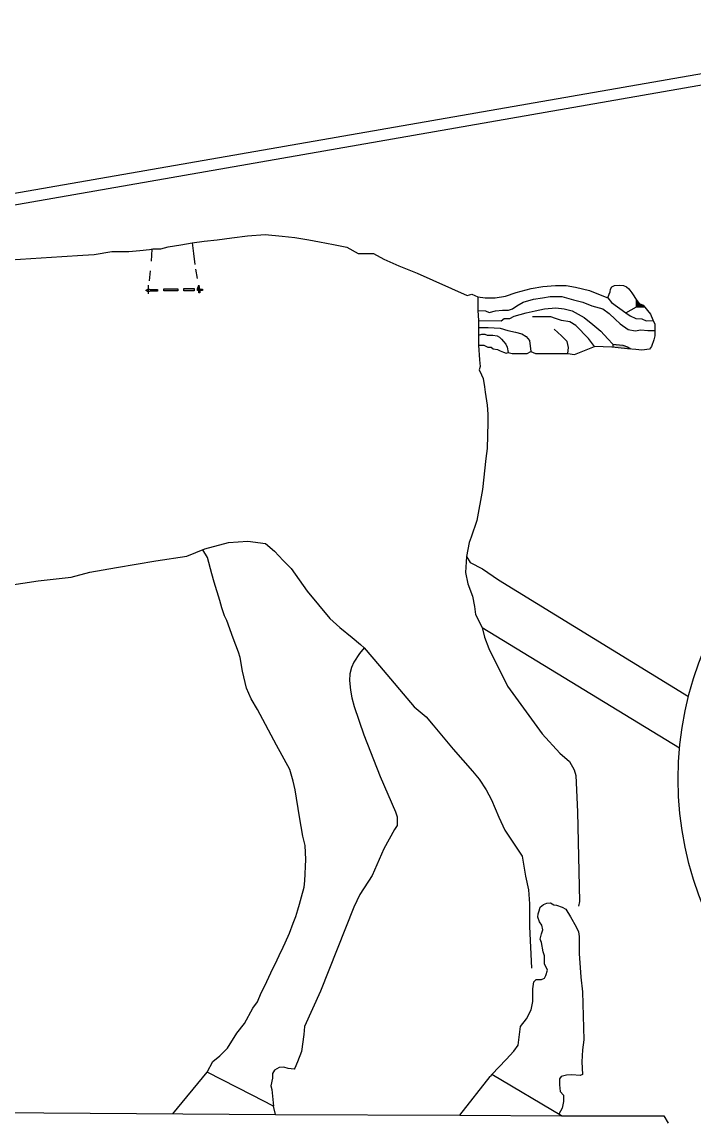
# Model space of a CAD drawing. Header units: inches. Extents: x 23.9 to 48.3, y 11.3 to 24.3.
# Drawn here: x 24.2519 to 24.4182, y 12.2679 to 12.5396 of the extents above; entities that cross this region are included whole.
import ezdxf

# ---------------------------------------------------------------- set-up
doc = ezdxf.new("R2010")
doc.units = ezdxf.units.IN
doc.header["$MEASUREMENT"] = 0
doc.layers.add('foto', color=7, linetype='Continuous')
doc.layers.add('çizgi', color=10, linetype='Continuous')
picture_1 = doc.add_image_def('image1.jpg', size_in_pixel=(1984, 2806))

msp = doc.modelspace()

# ---------------------------------------------------------------- hatches: boundary and pattern name
at = {"layer": 'çizgi'}
h = msp.add_hatch(color=256, dxfattribs=at)
h.dxf.hatch_style = 1
h.paths.add_polyline_path([(24.2966, 12.47348), (24.2958, 12.47348), (24.29565, 12.47444), (24.29531, 12.47354), (24.29531, 12.47311), (24.29569, 12.47311), (24.29569, 12.47254), (24.29595, 12.47254), (24.29595, 12.47313), (24.2966, 12.47313)])
h = msp.add_hatch(color=256, dxfattribs=at)
h.dxf.hatch_style = 1
h.paths.add_polyline_path([(24.28548, 12.47338), (24.28361, 12.47338), (24.28311, 12.4735), (24.28311, 12.47282), (24.28359, 12.47298), (24.28548, 12.47298)])
h.paths.add_polyline_path([(24.28311, 12.4735), (24.28258, 12.4731), (24.28311, 12.47282)])
h.paths.add_polyline_path([(24.29051, 12.47352), (24.28699, 12.47352), (24.28699, 12.47302), (24.29051, 12.47302)])
h.paths.add_polyline_path([(24.29451, 12.47363), (24.29195, 12.47363), (24.29195, 12.47307), (24.29451, 12.47307)])
h = msp.add_hatch(color=256, dxfattribs=at)
h.dxf.hatch_style = 1
h.paths.add_polyline_path([(24.40465, 12.46994), (24.4041, 12.47066), (24.40403, 12.47075), (24.40403, 12.47061), (24.40403, 12.4691), (24.40601, 12.4691), (24.40568, 12.4695)])
h = msp.add_hatch(color=256, dxfattribs=at)
h.dxf.hatch_style = 1
h.paths.add_polyline_path([(24.4006, 12.45959), (24.39818, 12.45985), (24.3981, 12.45909), (24.39948, 12.45892), (24.40179, 12.45873), (24.40258, 12.45866), (24.4018, 12.45915)])

# ---------------------------------------------------------------- linework, layer by layer
for p, q in [((24.19886, 12.48829), (24.45648, 12.53321)), ((24.19733, 12.48515), (24.45433, 12.53004)), ((24.29403, 12.48491), (24.29701, 12.48531)), ((24.29701, 12.48531), (24.3002, 12.48567)), ((24.3002, 12.48567), (24.30387, 12.48616)), ((24.30387, 12.48616), (24.30768, 12.48667)), ((24.30768, 12.48667), (24.31207, 12.48696)), ((24.31207, 12.48696), (24.3163, 12.48657)), ((24.3163, 12.48657), (24.31947, 12.48628)), ((24.31947, 12.48628), (24.3229, 12.48564)), ((24.3229, 12.48564), (24.32554, 12.48515)), ((24.32554, 12.48515), (24.32901, 12.4845)), ((24.26976, 12.482), (24.27413, 12.48278)), ((24.27413, 12.48278), (24.27831, 12.48278)), ((24.27831, 12.48278), (24.28107, 12.48299)), ((24.28107, 12.48299), (24.28346, 12.48324)), ((24.28346, 12.48324), (24.28431, 12.48346)), ((24.28404, 12.48339), (24.28384, 12.48039)), ((24.28431, 12.48346), (24.28623, 12.48346)), ((24.28623, 12.48346), (24.2881, 12.48397)), ((24.2881, 12.48397), (24.29119, 12.48446)), ((24.29119, 12.48446), (24.29403, 12.48491)), ((24.29403, 12.48491), (24.29439, 12.48231)), ((24.32901, 12.4845), (24.3323, 12.48389)), ((24.3323, 12.48389), (24.33508, 12.48225)), ((24.24633, 12.48057), (24.26176, 12.48155)), ((24.26176, 12.48155), (24.26694, 12.48184)), ((24.26694, 12.48184), (24.26976, 12.482)), ((24.29439, 12.48231), (24.2947, 12.4796)), ((24.33508, 12.48225), (24.33894, 12.48225)), ((24.33894, 12.48225), (24.34143, 12.48085)), ((24.34143, 12.48085), (24.34514, 12.47925)), ((24.28363, 12.478), (24.28342, 12.47556)), ((24.29488, 12.47839), (24.29527, 12.47607)), ((24.34514, 12.47925), (24.3497, 12.47743)), ((24.3497, 12.47743), (24.3621, 12.47186)), ((24.28311, 12.47445), (24.28311, 12.4723)), ((24.29531, 12.47354), (24.29565, 12.47444)), ((24.29565, 12.47444), (24.2958, 12.47348)), ((24.38081, 12.47413), (24.38391, 12.47438)), ((24.38391, 12.47438), (24.3866, 12.47438)), ((24.3866, 12.47438), (24.38891, 12.47394)), ((24.3979, 12.474), (24.39853, 12.47434)), ((24.39853, 12.47434), (24.39971, 12.47447)), ((24.39971, 12.47447), (24.40081, 12.47433)), ((24.40081, 12.47433), (24.40149, 12.47406)), ((24.28258, 12.4731), (24.28311, 12.4735)), ((24.28311, 12.47282), (24.28258, 12.4731)), ((24.28311, 12.4735), (24.28361, 12.47338)), ((24.28359, 12.47298), (24.28311, 12.47282)), ((24.28548, 12.47298), (24.28359, 12.47298)), ((24.28361, 12.47338), (24.28548, 12.47338)), ((24.28548, 12.47338), (24.28548, 12.47298)), ((24.29531, 12.47311), (24.29531, 12.47354)), ((24.29569, 12.47311), (24.29531, 12.47311)), ((24.29569, 12.47254), (24.29569, 12.47311)), ((24.29595, 12.47254), (24.29569, 12.47254)), ((24.2958, 12.47348), (24.2966, 12.47348)), ((24.2966, 12.47313), (24.29595, 12.47313)), ((24.29595, 12.47313), (24.29595, 12.47254)), ((24.2966, 12.47348), (24.2966, 12.47313)), ((24.3621, 12.47186), (24.36325, 12.47226)), ((24.36325, 12.47226), (24.36475, 12.47158)), ((24.36475, 12.47158), (24.36658, 12.47132)), ((24.36475, 12.47158), (24.36475, 12.4682)), ((24.36904, 12.47132), (24.37157, 12.47176)), ((24.37157, 12.47176), (24.37423, 12.47262)), ((24.37423, 12.47262), (24.37791, 12.47359)), ((24.37791, 12.47359), (24.38081, 12.47413)), ((24.38073, 12.47131), (24.38264, 12.47161)), ((24.38264, 12.47161), (24.38554, 12.47161)), ((24.38554, 12.47161), (24.3884, 12.47082)), ((24.38891, 12.47394), (24.39238, 12.47316)), ((24.39238, 12.47316), (24.39501, 12.47205)), ((24.39501, 12.47205), (24.39686, 12.47128)), ((24.39686, 12.47128), (24.39724, 12.47219)), ((24.39724, 12.47219), (24.39748, 12.47278)), ((24.39748, 12.47278), (24.3976, 12.47345)), ((24.3976, 12.47345), (24.3979, 12.474)), ((24.40149, 12.47406), (24.40211, 12.4735)), ((24.40211, 12.4735), (24.40287, 12.47254)), ((24.40287, 12.47254), (24.4041, 12.47066)), ((24.36658, 12.47132), (24.36904, 12.47132)), ((24.3733, 12.46862), (24.37436, 12.46931)), ((24.37436, 12.46931), (24.37594, 12.47025)), ((24.37594, 12.47025), (24.37853, 12.47096)), ((24.37853, 12.47096), (24.38073, 12.47131)), ((24.3884, 12.47082), (24.39071, 12.47027)), ((24.39071, 12.47027), (24.39296, 12.46932)), ((24.39296, 12.46932), (24.39566, 12.4686)), ((24.39686, 12.47128), (24.3978, 12.47019)), ((24.3978, 12.47019), (24.40135, 12.46761)), ((24.40135, 12.46761), (24.40403, 12.4691)), ((24.40403, 12.47061), (24.40403, 12.47075)), ((24.40403, 12.4691), (24.40403, 12.47061)), ((24.40403, 12.4691), (24.40601, 12.4691)), ((24.4041, 12.47066), (24.40465, 12.46994)), ((24.40465, 12.46994), (24.40568, 12.4695)), ((24.40568, 12.4695), (24.4075, 12.46727)), ((24.36475, 12.4682), (24.36661, 12.46809)), ((24.36661, 12.46809), (24.36751, 12.4677)), ((24.36751, 12.4677), (24.36909, 12.46811)), ((24.36909, 12.46811), (24.3708, 12.46824)), ((24.3708, 12.46824), (24.37228, 12.46824)), ((24.37228, 12.46824), (24.3733, 12.46862)), ((24.38279, 12.46665), (24.37828, 12.46665)), ((24.38394, 12.46618), (24.38279, 12.46665)), ((24.3854, 12.46568), (24.38394, 12.46618)), ((24.39566, 12.4686), (24.39727, 12.46743)), ((24.39727, 12.46743), (24.39875, 12.46603)), ((24.40135, 12.46761), (24.40239, 12.46685)), ((24.40239, 12.46685), (24.40385, 12.46622)), ((24.40385, 12.46622), (24.40534, 12.46609)), ((24.40534, 12.46609), (24.40641, 12.46565)), ((24.4075, 12.46727), (24.40807, 12.46585)), ((24.36487, 12.46573), (24.36487, 12.46398)), ((24.36487, 12.46398), (24.36732, 12.46398)), ((24.36487, 12.46398), (24.36487, 12.46207)), ((24.36732, 12.46398), (24.37022, 12.46377)), ((24.37022, 12.46377), (24.37213, 12.46324)), ((24.38546, 12.4619), (24.38359, 12.46352)), ((24.38751, 12.46535), (24.3854, 12.46568)), ((24.38896, 12.4645), (24.38751, 12.46535)), ((24.3921, 12.46126), (24.38896, 12.4645)), ((24.39875, 12.46603), (24.39997, 12.46488)), ((24.39997, 12.46488), (24.4019, 12.46349)), ((24.4019, 12.46349), (24.40369, 12.46313)), ((24.40369, 12.46313), (24.40509, 12.46341)), ((24.40509, 12.46341), (24.40684, 12.46321)), ((24.40641, 12.46565), (24.40813, 12.4657)), ((24.40807, 12.46585), (24.4085, 12.4648)), ((24.4085, 12.4648), (24.4085, 12.46324)), ((24.36487, 12.46207), (24.36569, 12.46232)), ((24.36487, 12.46207), (24.36487, 12.45959)), ((24.36569, 12.46232), (24.36646, 12.46232)), ((24.36646, 12.46232), (24.367, 12.46206)), ((24.367, 12.46206), (24.36844, 12.46206)), ((24.36844, 12.46206), (24.36949, 12.46191)), ((24.36949, 12.46191), (24.3701, 12.46154)), ((24.3701, 12.46154), (24.37062, 12.46106)), ((24.37062, 12.46106), (24.37109, 12.4605)), ((24.37213, 12.46324), (24.37407, 12.46279)), ((24.37407, 12.46279), (24.37565, 12.46242)), ((24.37565, 12.46242), (24.37665, 12.46177)), ((24.37665, 12.46177), (24.37751, 12.46076)), ((24.37751, 12.46076), (24.37786, 12.45804)), ((24.38682, 12.46049), (24.38546, 12.4619)), ((24.39364, 12.45928), (24.3921, 12.46126)), ((24.40684, 12.46321), (24.4085, 12.46324)), ((24.40829, 12.46089), (24.40774, 12.45929)), ((24.4085, 12.46193), (24.40829, 12.46089)), ((24.4085, 12.46324), (24.4085, 12.46193)), ((24.36487, 12.45959), (24.36625, 12.45959)), ((24.36487, 12.45959), (24.36517, 12.45599)), ((24.36625, 12.45959), (24.36719, 12.45911)), ((24.36719, 12.45911), (24.36806, 12.45911)), ((24.36806, 12.45911), (24.3685, 12.45873)), ((24.3685, 12.45873), (24.36957, 12.45856)), ((24.36957, 12.45856), (24.37028, 12.45816)), ((24.37028, 12.45816), (24.37108, 12.45788)), ((24.37109, 12.4605), (24.37162, 12.45986)), ((24.37162, 12.45986), (24.37201, 12.45909)), ((24.37201, 12.45909), (24.3722, 12.45775)), ((24.37697, 12.45756), (24.37786, 12.45804)), ((24.37786, 12.45804), (24.37903, 12.45757)), ((24.38718, 12.45906), (24.38682, 12.46049)), ((24.38696, 12.45757), (24.38718, 12.45906)), ((24.38864, 12.45733), (24.39364, 12.45928)), ((24.39787, 12.45911), (24.39364, 12.45928)), ((24.39948, 12.45892), (24.39787, 12.45911)), ((24.39818, 12.45985), (24.3981, 12.45909)), ((24.40179, 12.45873), (24.39948, 12.45892)), ((24.40383, 12.45856), (24.40179, 12.45873)), ((24.40535, 12.45835), (24.40383, 12.45856)), ((24.40718, 12.45862), (24.40535, 12.45835)), ((24.40774, 12.45929), (24.40718, 12.45862)), ((24.36517, 12.45599), (24.3653, 12.45433)), ((24.37108, 12.45788), (24.37174, 12.45765)), ((24.37174, 12.45765), (24.3722, 12.45775)), ((24.3722, 12.45775), (24.37326, 12.45756)), ((24.37326, 12.45756), (24.3745, 12.45756)), ((24.3745, 12.45756), (24.37567, 12.45756)), ((24.37567, 12.45756), (24.37697, 12.45756)), ((24.37903, 12.45757), (24.38183, 12.45757)), ((24.38183, 12.45757), (24.38696, 12.45757)), ((24.38696, 12.45757), (24.38864, 12.45733)), ((24.3653, 12.45433), (24.36506, 12.4535)), ((24.36506, 12.4535), (24.36562, 12.45229)), ((24.36562, 12.45229), (24.36605, 12.45134)), ((24.36605, 12.45134), (24.36635, 12.44931)), ((24.36635, 12.44931), (24.36655, 12.44798)), ((24.36655, 12.44798), (24.36707, 12.44474)), ((24.36707, 12.44474), (24.36723, 12.4425)), ((24.36723, 12.4425), (24.36723, 12.44049)), ((24.36723, 12.44049), (24.36704, 12.434)), ((24.36704, 12.434), (24.36671, 12.43154)), ((24.36671, 12.43154), (24.36591, 12.42392)), ((24.36591, 12.42392), (24.36444, 12.41623)), ((24.36444, 12.41623), (24.36304, 12.4121)), ((24.36304, 12.4121), (24.36255, 12.41074)), ((24.29269, 12.40743), (24.29718, 12.40917)), ((24.29718, 12.40917), (24.303, 12.41074)), ((24.303, 12.41074), (24.30779, 12.41114)), ((24.30779, 12.41114), (24.31216, 12.41054)), ((24.31216, 12.41054), (24.31436, 12.40865)), ((24.36255, 12.41074), (24.36196, 12.40732)), ((24.28504, 12.40625), (24.29269, 12.40743)), ((24.29782, 12.40709), (24.29669, 12.40898)), ((24.29893, 12.403), (24.29782, 12.40709)), ((24.31436, 12.40865), (24.31658, 12.40634)), ((24.31658, 12.40634), (24.31852, 12.40433)), ((24.36196, 12.40732), (24.36166, 12.40333)), ((24.36196, 12.40732), (24.36282, 12.40581)), ((24.26873, 12.40341), (24.27526, 12.40459)), ((24.27526, 12.40459), (24.28504, 12.40625)), ((24.31852, 12.40433), (24.32251, 12.39876)), ((24.36282, 12.40581), (24.36587, 12.40427)), ((24.36587, 12.40427), (24.36984, 12.40155)), ((24.24828, 12.40012), (24.25591, 12.40127)), ((24.25591, 12.40127), (24.26405, 12.4022)), ((24.26405, 12.4022), (24.26873, 12.40341)), ((24.29944, 12.40092), (24.29893, 12.403)), ((24.30091, 12.39645), (24.29944, 12.40092)), ((24.36166, 12.40333), (24.36225, 12.40058)), ((24.36984, 12.40155), (24.41684, 12.37264)), ((24.32251, 12.39876), (24.32808, 12.392)), ((24.36225, 12.40058), (24.3634, 12.39752)), ((24.30139, 12.39464), (24.30091, 12.39645)), ((24.3634, 12.39752), (24.36388, 12.39493)), ((24.30204, 12.39263), (24.30139, 12.39464)), ((24.36388, 12.39493), (24.36418, 12.39298)), ((24.36418, 12.39298), (24.36581, 12.38974)), ((24.30263, 12.39148), (24.30204, 12.39263)), ((24.30414, 12.38706), (24.30263, 12.39148)), ((24.32808, 12.392), (24.3306, 12.38973)), ((24.3306, 12.38973), (24.33361, 12.38726)), ((24.36581, 12.38974), (24.41467, 12.35995)), ((24.36581, 12.38974), (24.36637, 12.38732)), ((24.36637, 12.38732), (24.36746, 12.38457)), ((24.30546, 12.38366), (24.30414, 12.38706)), ((24.33361, 12.38726), (24.33567, 12.3855)), ((24.33657, 12.38467), (24.33543, 12.38329)), ((24.33567, 12.3855), (24.33657, 12.38467)), ((24.33657, 12.38467), (24.3404, 12.38029)), ((24.36746, 12.38457), (24.37203, 12.37526)), ((24.30594, 12.3823), (24.30546, 12.38366)), ((24.3065, 12.37895), (24.30594, 12.3823)), ((24.33543, 12.38329), (24.33401, 12.38119)), ((24.33347, 12.37988), (24.33307, 12.37831)), ((24.33401, 12.38119), (24.33347, 12.37988)), ((24.3404, 12.38029), (24.34894, 12.37015)), ((24.30751, 12.37471), (24.3065, 12.37895)), ((24.33307, 12.37831), (24.33294, 12.37659)), ((24.33294, 12.37659), (24.33318, 12.3742)), ((24.30862, 12.37205), (24.30751, 12.37471)), ((24.33318, 12.3742), (24.33352, 12.3723)), ((24.37203, 12.37526), (24.38061, 12.36341)), ((24.31017, 12.36949), (24.30862, 12.37205)), ((24.33352, 12.3723), (24.33408, 12.37023)), ((24.3149, 12.3606), (24.31017, 12.36949)), ((24.33408, 12.37023), (24.33655, 12.36317)), ((24.34894, 12.37015), (24.3519, 12.36766)), ((24.3519, 12.36766), (24.35363, 12.36557)), ((24.35363, 12.36557), (24.35859, 12.35967)), ((24.33655, 12.36317), (24.34056, 12.35285)), ((24.38061, 12.36341), (24.38506, 12.35868)), ((24.3182, 12.35461), (24.3149, 12.3606)), ((24.35859, 12.35967), (24.36337, 12.35415)), ((24.38506, 12.35868), (24.3874, 12.35657)), ((24.3874, 12.35657), (24.3886, 12.3545)), ((24.31904, 12.35173), (24.3182, 12.35461)), ((24.34056, 12.35285), (24.34434, 12.3441)), ((24.36337, 12.35415), (24.36503, 12.35223)), ((24.36503, 12.35223), (24.36677, 12.34954)), ((24.3886, 12.3545), (24.38898, 12.35313)), ((24.38898, 12.35313), (24.38936, 12.34416)), ((24.31953, 12.34955), (24.31904, 12.35173)), ((24.32056, 12.34286), (24.31953, 12.34955)), ((24.36677, 12.34954), (24.36807, 12.34706)), ((24.36807, 12.34706), (24.36994, 12.34283)), ((24.34434, 12.3441), (24.34473, 12.34287)), ((24.38936, 12.34416), (24.38992, 12.32197)), ((24.32142, 12.33807), (24.32056, 12.34286)), ((24.34473, 12.34287), (24.34473, 12.34176)), ((24.34473, 12.34176), (24.34473, 12.34075)), ((24.36994, 12.34283), (24.37137, 12.3396)), ((24.34414, 12.33979), (24.34147, 12.33499)), ((24.34473, 12.34075), (24.34414, 12.33979)), ((24.37137, 12.3396), (24.37572, 12.33319)), ((24.32198, 12.33583), (24.32142, 12.33807)), ((24.32215, 12.33237), (24.32198, 12.33583)), ((24.34147, 12.33499), (24.33856, 12.32839)), ((24.37572, 12.33319), (24.37656, 12.32821)), ((24.3219, 12.32709), (24.32215, 12.33237)), ((24.33856, 12.32839), (24.33548, 12.3237)), ((24.37656, 12.32821), (24.37729, 12.32483)), ((24.32107, 12.32312), (24.32176, 12.32547)), ((24.32176, 12.32547), (24.3219, 12.32709)), ((24.37729, 12.32483), (24.37755, 12.32134)), ((24.32058, 12.32125), (24.32107, 12.32312)), ((24.33548, 12.3237), (24.33401, 12.32055)), ((24.3197, 12.31827), (24.32017, 12.31985)), ((24.32017, 12.31985), (24.32058, 12.32125)), ((24.33401, 12.32055), (24.32991, 12.31018)), ((24.37755, 12.32134), (24.37755, 12.31576)), ((24.37967, 12.3189), (24.37993, 12.31962)), ((24.37993, 12.31962), (24.38019, 12.32053)), ((24.38019, 12.32053), (24.38098, 12.32123)), ((24.38098, 12.32123), (24.38184, 12.32155)), ((24.38184, 12.32155), (24.38274, 12.32159)), ((24.38274, 12.32159), (24.38357, 12.32112)), ((24.38357, 12.32112), (24.38421, 12.32102)), ((24.38421, 12.32102), (24.38559, 12.32051)), ((24.38559, 12.32051), (24.38647, 12.32007)), ((24.38647, 12.32007), (24.38763, 12.31813)), ((24.38992, 12.32197), (24.38963, 12.32081)), ((24.31904, 12.31662), (24.3197, 12.31827)), ((24.3796, 12.31803), (24.37967, 12.3189)), ((24.38001, 12.31695), (24.3796, 12.31803)), ((24.38058, 12.3161), (24.38001, 12.31695)), ((24.38763, 12.31813), (24.38904, 12.31569)), ((24.31703, 12.3117), (24.31813, 12.31411)), ((24.31813, 12.31411), (24.31904, 12.31662)), ((24.37755, 12.31576), (24.37797, 12.30545)), ((24.38018, 12.31265), (24.38052, 12.31393)), ((24.38052, 12.31393), (24.38078, 12.31493)), ((24.38078, 12.31493), (24.38058, 12.3161)), ((24.38904, 12.31569), (24.38968, 12.31442)), ((24.38968, 12.31442), (24.38978, 12.31326)), ((24.31653, 12.31066), (24.31703, 12.3117)), ((24.38052, 12.31182), (24.38018, 12.31265)), ((24.38086, 12.30952), (24.38052, 12.31182)), ((24.38978, 12.31326), (24.38978, 12.3091)), ((24.31458, 12.30647), (24.31554, 12.30862)), ((24.31554, 12.30862), (24.31653, 12.31066)), ((24.32991, 12.31018), (24.32578, 12.29979)), ((24.3812, 12.30849), (24.38086, 12.30952)), ((24.3812, 12.30644), (24.3812, 12.30849)), ((24.38978, 12.3091), (24.39018, 12.30322)), ((24.31398, 12.30538), (24.31458, 12.30647)), ((24.38163, 12.3057), (24.3812, 12.30644)), ((24.31198, 12.3011), (24.31398, 12.30538)), ((24.3812, 12.30301), (24.38159, 12.30367)), ((24.38159, 12.30367), (24.38193, 12.30491)), ((24.38193, 12.30491), (24.38163, 12.3057)), ((24.39018, 12.30322), (24.39059, 12.2996)), ((24.31111, 12.29938), (24.31198, 12.3011)), ((24.37833, 12.30032), (24.37861, 12.30206)), ((24.37861, 12.30206), (24.37915, 12.30261)), ((24.37915, 12.30261), (24.38047, 12.30261)), ((24.38047, 12.30261), (24.3812, 12.30301)), ((24.3102, 12.29713), (24.31111, 12.29938)), ((24.32578, 12.29979), (24.32184, 12.29102)), ((24.37833, 12.29904), (24.37833, 12.30032)), ((24.37833, 12.29718), (24.37833, 12.29904)), ((24.39059, 12.2996), (24.391, 12.28771)), ((24.30697, 12.29172), (24.30907, 12.29556)), ((24.30907, 12.29556), (24.3102, 12.29713)), ((24.37673, 12.29292), (24.37793, 12.29513)), ((24.37793, 12.29513), (24.37833, 12.29718)), ((24.37529, 12.29098), (24.37673, 12.29292)), ((24.30511, 12.28937), (24.30697, 12.29172)), ((24.32184, 12.29102), (24.32168, 12.28903)), ((24.37468, 12.28636), (24.37529, 12.29098)), ((24.30273, 12.28566), (24.30511, 12.28937)), ((24.32168, 12.28903), (24.32108, 12.2848)), ((24.391, 12.28771), (24.39066, 12.2852)), ((24.30086, 12.28375), (24.30273, 12.28566)), ((24.32108, 12.2848), (24.32012, 12.28225)), ((24.37176, 12.28285), (24.37361, 12.28489)), ((24.37361, 12.28489), (24.37468, 12.28636)), ((24.39066, 12.2852), (24.39049, 12.28226)), ((24.29777, 12.27972), (24.29917, 12.28234)), ((24.29917, 12.28234), (24.30086, 12.28375)), ((24.32012, 12.28225), (24.3194, 12.28072)), ((24.36816, 12.27916), (24.37176, 12.28285)), ((24.39049, 12.28226), (24.3906, 12.27911)), ((24.28924, 12.26944), (24.29777, 12.27972)), ((24.30889, 12.274), (24.29777, 12.27972)), ((24.31437, 12.2802), (24.3139, 12.27936)), ((24.3139, 12.27936), (24.3139, 12.27825)), ((24.31557, 12.28084), (24.31437, 12.2802)), ((24.31675, 12.28095), (24.31557, 12.28084)), ((24.31779, 12.28064), (24.31675, 12.28095)), ((24.31925, 12.28048), (24.31779, 12.28064)), ((24.3194, 12.28072), (24.31925, 12.28048)), ((24.36023, 12.26907), (24.36781, 12.2786)), ((24.36816, 12.27916), (24.36781, 12.2786)), ((24.3854, 12.26893), (24.36816, 12.27916)), ((24.38531, 12.27862), (24.38492, 12.27809)), ((24.38667, 12.27896), (24.38531, 12.27862)), ((24.38802, 12.27905), (24.38667, 12.27896)), ((24.39008, 12.27888), (24.38802, 12.27905)), ((24.3906, 12.27911), (24.39008, 12.27888)), ((24.3139, 12.27825), (24.31353, 12.27633)), ((24.31353, 12.27633), (24.31372, 12.27545)), ((24.38492, 12.27809), (24.38492, 12.27661)), ((24.38492, 12.27661), (24.38512, 12.27493)), ((24.31412, 12.27129), (24.30889, 12.274)), ((24.31372, 12.27545), (24.31412, 12.27129)), ((24.38512, 12.27493), (24.38594, 12.27402)), ((24.38594, 12.27402), (24.38594, 12.27242)), ((24.31464, 12.26927), (24.31412, 12.27129)), ((24.38561, 12.2708), (24.38474, 12.26933)), ((24.38594, 12.27242), (24.38561, 12.2708)), ((24.23481, 12.26981), (24.31464, 12.26927)), ((24.31464, 12.26927), (24.36023, 12.26907)), ((24.36023, 12.26907), (24.3854, 12.26893)), ((24.3854, 12.26893), (24.41078, 12.26893)), ((24.41078, 12.26893), (24.41186, 12.26712))]:
    msp.add_line(p, q, dxfattribs=at)
for points in [[(24.28699, 12.47352), (24.29051, 12.47352), (24.29051, 12.47302), (24.28699, 12.47302)], [(24.29195, 12.47363), (24.29451, 12.47363), (24.29451, 12.47307), (24.29195, 12.47307)]]:
    msp.add_lwpolyline(points, close=True, dxfattribs=at)
msp.add_lwpolyline([(24.36475, 12.4682), (24.36487, 12.46573), (24.37054, 12.4656), (24.37128, 12.46619), (24.37268, 12.46619), (24.37375, 12.46679), (24.3767, 12.46763), (24.37894, 12.4681), (24.38125, 12.4686), (24.38404, 12.46887), (24.38608, 12.4686), (24.38806, 12.46807), (24.39105, 12.46647), (24.39322, 12.46473), (24.39513, 12.46303), (24.39687, 12.46113), (24.39818, 12.45985), (24.4006, 12.45959), (24.4018, 12.45915), (24.40258, 12.45866)], dxfattribs=at)
msp.add_circle((24.49793, 12.35223), 0.08362, dxfattribs=at)

# ---------------------------------------------------------------- pictures from other files: only their frames are drawn
at = {"layer": 'foto'}
image = msp.add_image(picture_1, insert=(23.85117, 11.26756), size_in_units=(1, 1.41431), rotation=0, dxfattribs=at)
image.dxf.flags = 7

doc.saveas('drawing.dxf')
